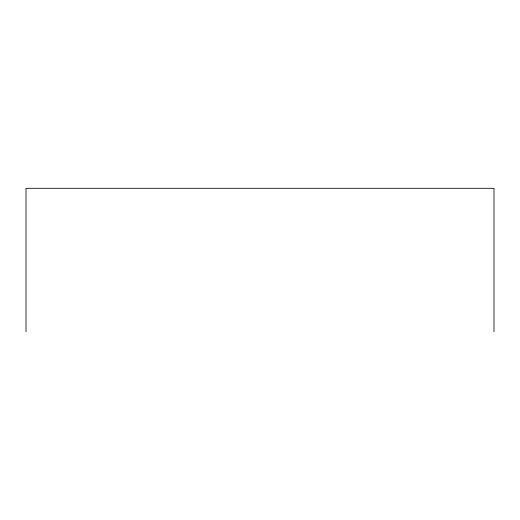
<?xml version="1.0" encoding="UTF-8"?>
<svg xmlns="http://www.w3.org/2000/svg" width="520" height="520" viewBox="0 0 520 520"><rect width="100%" height="100%" fill="white"/><g stroke="black" fill="none" stroke-linecap="round" stroke-linejoin="round"><path stroke-width="0.78" d="M494 331.689L494 188.311L26 188.311L26 331.689"/></g></svg>
